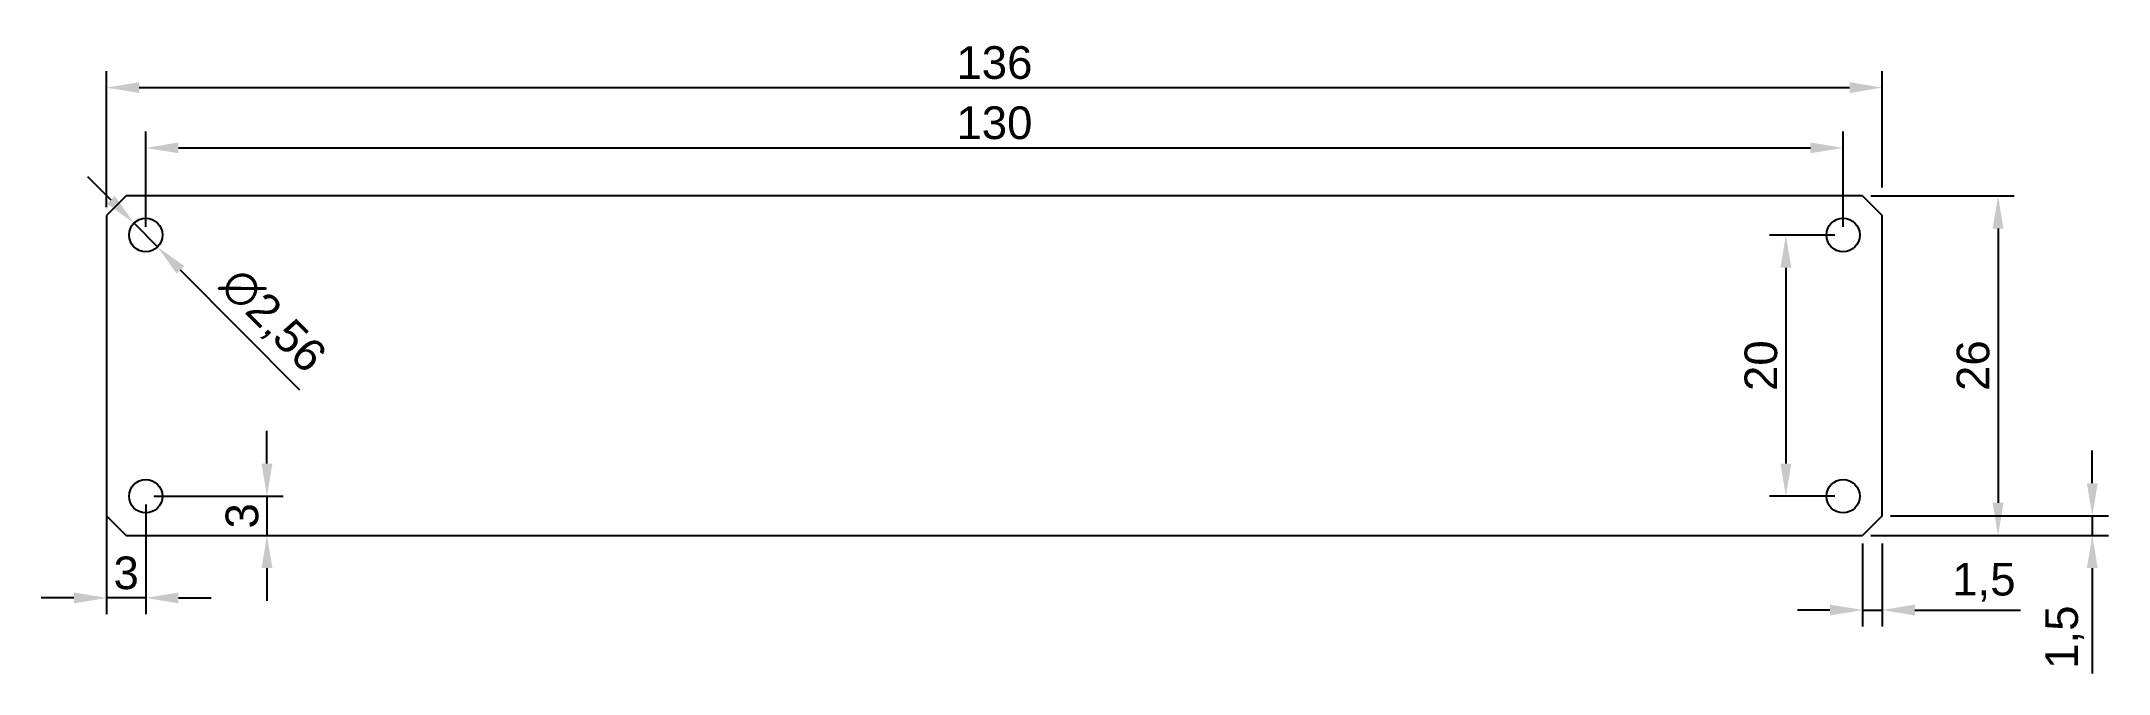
# Model space of a CAD drawing. Header units: millimetres. Extents: x 6 to 165, y 2 to 50.
import ezdxf

# ---------------------------------------------------------------- set-up
doc = ezdxf.new("R2010")
doc.units = ezdxf.units.MM
doc.styles.get("Standard").update_dxf_attribs({"font": 'arial.ttf'})
doc.dimstyles.new('ISO-25', dxfattribs={"dimtxt": 2.5, "dimasz": 2.5, "dimexe": 1.25, "dimexo": 0.625, "dimtad": 1, "dimtxsty": 'Standard', "dimcen": 2.5, "dimadec": 0, "dimazin": 0, "dimtfac": 1, "dimtmove": 0, "dimatfit": 3, "dimfxl": 1, "dimarcsym": 0})

# ---------------------------------------------------------------- blocks, each defined once
blk = doc.blocks.new('*D11')
at = {"color": 0, "lineweight": -2, "transparency": 16777216}
for p, q in [((11.3, 37.44), (11.3, 47.85)), ((147.3, 38.94), (147.3, 47.85)), ((13.8, 46.6), (144.8, 46.6))]:
    blk.add_line(p, q, dxfattribs=at)
at = {"color": 0, "transparency": 16777216}
for points in [[(13.8, 47.01), (13.8, 46.18), (11.3, 46.6)], [(144.8, 47.01), (144.8, 46.18), (147.3, 46.6)]]:
    blk.add_solid(points, dxfattribs=at)
at = {"layer": 'Defpoints', "color": 0, "transparency": 16777216}
for p in [(147.3, 46.6), (147.3, 38.31), (11.3, 36.81)]:
    blk.add_point(p, dxfattribs=at)
at = {"color": 0, "transparency": 16777216, "insert": (79.3, 48.5), "char_height": 2.5, "attachment_point": 5}
blk.add_mtext('136', dxfattribs=at)
blk = doc.blocks.new('*D13')
at = {"color": 0, "lineweight": -2, "transparency": 16777216}
for p, q in [((146.43, 38.31), (157.42, 38.31)), ((156.17, 35.81), (156.17, 14.81)), ((146.43, 12.31), (157.42, 12.31))]:
    blk.add_line(p, q, dxfattribs=at)
at = {"color": 0, "transparency": 16777216}
for points in [[(155.76, 35.81), (156.59, 35.81), (156.17, 38.31)], [(155.76, 14.81), (156.59, 14.81), (156.17, 12.31)]]:
    blk.add_solid(points, dxfattribs=at)
at = {"layer": 'Defpoints', "color": 0, "transparency": 16777216}
for p in [(145.8, 38.31), (145.8, 12.31), (156.17, 12.31)]:
    blk.add_point(p, dxfattribs=at)
at = {"color": 0, "transparency": 16777216, "insert": (154.27, 25.31), "char_height": 2.5, "attachment_point": 5, "rotation": 90}
blk.add_mtext('26', dxfattribs=at)
blk = doc.blocks.new('*D14')
at = {"color": 0, "lineweight": -2, "transparency": 16777216}
for p, q in [((11.3, 14.69), (11.3, 6.28)), ((14.3, 14.69), (14.3, 6.28)), ((8.8, 7.53), (6.3, 7.53)), ((14.3, 7.53), (11.3, 7.53)), ((16.8, 7.53), (19.3, 7.53))]:
    blk.add_line(p, q, dxfattribs=at)
at = {"color": 0, "transparency": 16777216}
for points in [[(8.8, 7.94), (8.8, 7.11), (11.3, 7.53)], [(16.8, 7.94), (16.8, 7.11), (14.3, 7.53)]]:
    blk.add_solid(points, dxfattribs=at)
at = {"layer": 'Defpoints', "color": 0, "transparency": 16777216}
for p in [(11.3, 15.31), (14.3, 15.31), (11.3, 7.53)]:
    blk.add_point(p, dxfattribs=at)
at = {"color": 0, "transparency": 16777216, "insert": (12.8, 9.43), "char_height": 2.5, "attachment_point": 5}
blk.add_mtext('3', dxfattribs=at)
blk = doc.blocks.new('*D15')
at = {"color": 0, "lineweight": -2, "transparency": 16777216}
for p, q in [((14.3, 35.94), (14.3, 43.23)), ((144.3, 35.94), (144.3, 43.23)), ((16.8, 41.98), (141.8, 41.98))]:
    blk.add_line(p, q, dxfattribs=at)
at = {"color": 0, "transparency": 16777216}
for points in [[(16.8, 42.4), (16.8, 41.57), (14.3, 41.98)], [(141.8, 42.4), (141.8, 41.57), (144.3, 41.98)]]:
    blk.add_solid(points, dxfattribs=at)
at = {"layer": 'Defpoints', "color": 0, "transparency": 16777216}
for p in [(144.3, 41.98), (14.3, 35.31), (144.3, 35.31)]:
    blk.add_point(p, dxfattribs=at)
at = {"color": 0, "transparency": 16777216, "insert": (79.3, 43.89), "char_height": 2.5, "attachment_point": 5}
blk.add_mtext('130', dxfattribs=at)
blk = doc.blocks.new('*D16')
at = {"color": 0, "lineweight": -2, "transparency": 16777216}
for p, q in [((143.68, 35.31), (138.67, 35.31)), ((139.92, 32.81), (139.92, 17.81)), ((143.68, 15.31), (138.67, 15.31))]:
    blk.add_line(p, q, dxfattribs=at)
at = {"color": 0, "transparency": 16777216}
for points in [[(139.51, 32.81), (140.34, 32.81), (139.92, 35.31)], [(139.51, 17.81), (140.34, 17.81), (139.92, 15.31)]]:
    blk.add_solid(points, dxfattribs=at)
at = {"layer": 'Defpoints', "color": 0, "transparency": 16777216}
for p in [(144.3, 35.31), (139.92, 15.31), (144.3, 15.31)]:
    blk.add_point(p, dxfattribs=at)
at = {"color": 0, "transparency": 16777216, "insert": (138.02, 25.31), "char_height": 2.5, "attachment_point": 5, "rotation": 90}
blk.add_mtext('20', dxfattribs=at)
blk = doc.blocks.new('*D17')
at = {"color": 0, "lineweight": -2, "transparency": 16777216}
for p, q in [((23.58, 17.81), (23.58, 20.31)), ((14.93, 15.31), (24.83, 15.31)), ((23.58, 15.31), (23.58, 12.31)), ((14.93, 12.31), (24.83, 12.31)), ((23.58, 9.81), (23.58, 7.31))]:
    blk.add_line(p, q, dxfattribs=at)
at = {"color": 0, "transparency": 16777216}
for points in [[(23.17, 17.81), (24, 17.81), (23.58, 15.31)], [(23.17, 9.81), (24, 9.81), (23.58, 12.31)]]:
    blk.add_solid(points, dxfattribs=at)
at = {"layer": 'Defpoints', "color": 0, "transparency": 16777216}
for p in [(14.3, 15.31), (14.3, 12.31), (23.58, 12.31)]:
    blk.add_point(p, dxfattribs=at)
at = {"color": 0, "transparency": 16777216, "insert": (21.68, 13.81), "char_height": 2.5, "attachment_point": 5, "rotation": 90}
blk.add_mtext('3', dxfattribs=at)
blk = doc.blocks.new('*D18')
at = {"color": 0, "lineweight": -2, "transparency": 16777216}
for p, q in [((145.8, 11.69), (145.8, 5.35)), ((147.3, 11.69), (147.3, 5.35)), ((143.3, 6.6), (140.8, 6.6)), ((145.8, 6.6), (147.3, 6.6)), ((149.8, 6.6), (157.89, 6.6))]:
    blk.add_line(p, q, dxfattribs=at)
at = {"color": 0, "transparency": 16777216}
for points in [[(143.3, 7.02), (143.3, 6.18), (145.8, 6.6)], [(149.8, 7.02), (149.8, 6.18), (147.3, 6.6)]]:
    blk.add_solid(points, dxfattribs=at)
at = {"layer": 'Defpoints', "color": 0, "transparency": 16777216}
for p in [(145.8, 12.31), (147.3, 12.31), (147.3, 6.6)]:
    blk.add_point(p, dxfattribs=at)
at = {"color": 0, "transparency": 16777216, "insert": (155.09, 8.73), "char_height": 2.5, "attachment_point": 5}
blk.add_mtext('1,5', dxfattribs=at)
blk = doc.blocks.new('*D19')
at = {"color": 0, "lineweight": -2, "transparency": 16777216}
for p, q in [((163.39, 16.31), (163.39, 18.81)), ((147.93, 13.81), (164.64, 13.81)), ((163.39, 13.81), (163.39, 12.31)), ((147.93, 12.31), (164.64, 12.31)), ((163.39, 9.81), (163.39, 1.73))]:
    blk.add_line(p, q, dxfattribs=at)
at = {"color": 0, "transparency": 16777216}
for points in [[(162.98, 16.31), (163.81, 16.31), (163.39, 13.81)], [(162.98, 9.81), (163.81, 9.81), (163.39, 12.31)]]:
    blk.add_solid(points, dxfattribs=at)
at = {"layer": 'Defpoints', "color": 0, "transparency": 16777216}
for p in [(147.3, 13.81), (147.3, 12.31), (163.39, 12.31)]:
    blk.add_point(p, dxfattribs=at)
at = {"color": 0, "transparency": 16777216, "insert": (161.27, 4.52), "char_height": 2.5, "attachment_point": 5, "rotation": 90}
blk.add_mtext('1,5', dxfattribs=at)
blk = doc.blocks.new('*D20')
at = {"color": 0, "lineweight": -2, "transparency": 16777216}
for p, q in [((11.64, 37.99), (9.87, 39.77)), ((13.4, 36.22), (15.2, 34.41)), ((26.11, 23.44), (16.97, 32.63))]:
    blk.add_line(p, q, dxfattribs=at)
at = {"color": 0, "transparency": 16777216}
for points in [[(11.93, 38.29), (11.34, 37.7), (13.4, 36.22)], [(17.26, 32.93), (16.67, 32.34), (15.2, 34.41)]]:
    blk.add_solid(points, dxfattribs=at)
at = {"layer": 'Defpoints', "color": 0, "transparency": 16777216}
for p in [(13.4, 36.22), (15.2, 34.41)]:
    blk.add_point(p, dxfattribs=at)
at = {"color": 0, "transparency": 16777216, "insert": (23.96, 28.68), "char_height": 2.5, "attachment_point": 5, "rotation": 314.8402}
blk.add_mtext('∅2,56', dxfattribs=at)

msp = doc.modelspace()

# ---------------------------------------------------------------- linework, layer by layer
for p, q in [((12.802, 38.314), (11.302, 36.814)), ((145.802, 38.314), (12.802, 38.314)), ((145.802, 38.314), (147.302, 36.814)), ((11.302, 36.814), (11.302, 13.814)), ((147.302, 13.814), (147.302, 36.814)), ((11.302, 13.814), (12.802, 12.314)), ((147.302, 13.814), (145.802, 12.314)), ((12.802, 12.314), (145.802, 12.314))]:
    msp.add_line(p, q)
for centre in [(14.302, 35.314), (144.302, 35.314), (14.302, 15.314), (144.302, 15.314)]:
    msp.add_circle(centre, 1.28)

# ---------------------------------------------------------------- dimensions: what is measured, and where the dimension line sits
for base, p1, p2, picture, middle in [((147.302, 46.596), (11.302, 36.814), (147.302, 38.314), '*D11', (79.302, 48.498)), ((144.302, 41.983), (14.302, 35.314), (144.302, 35.314), '*D15', (79.302, 43.885)), ((11.302, 7.526), (14.302, 15.314), (11.302, 15.314), '*D14', (12.802, 9.428)), ((147.302, 6.598), (145.802, 12.314), (147.302, 12.314), '*D18', (155.094, 8.726))]:
    dim = msp.add_linear_dim(base=base, p1=p1, p2=p2, dimstyle='ISO-25')
    dim.commit()
    dim.dimension.update_dxf_attribs({"geometry": picture, "text_midpoint": middle})
dim = msp.add_diameter_dim_2p(p1=(13.399, 36.222), p2=(15.204, 34.406), dimstyle='ISO-25')
dim.commit()
dim.dimension.update_dxf_attribs({"geometry": '*D20', "text_midpoint": (22.419, 27.152)})
for base, p1, p2, picture, middle in [((156.175, 12.314), (145.802, 38.314), (145.802, 12.314), '*D13', (154.273, 25.314)), ((139.925, 15.314), (144.302, 35.314), (144.302, 15.314), '*D16', (138.024, 25.314)), ((23.583, 12.314), (14.302, 15.314), (14.302, 12.314), '*D17', (21.681, 13.814)), ((163.394, 12.314), (147.302, 13.814), (147.302, 12.314), '*D19', (161.267, 4.522))]:
    dim = msp.add_linear_dim(base=base, p1=p1, p2=p2, angle=90, dimstyle='ISO-25')
    dim.commit()
    dim.dimension.update_dxf_attribs({"geometry": picture, "text_midpoint": middle})

doc.saveas('drawing.dxf')
